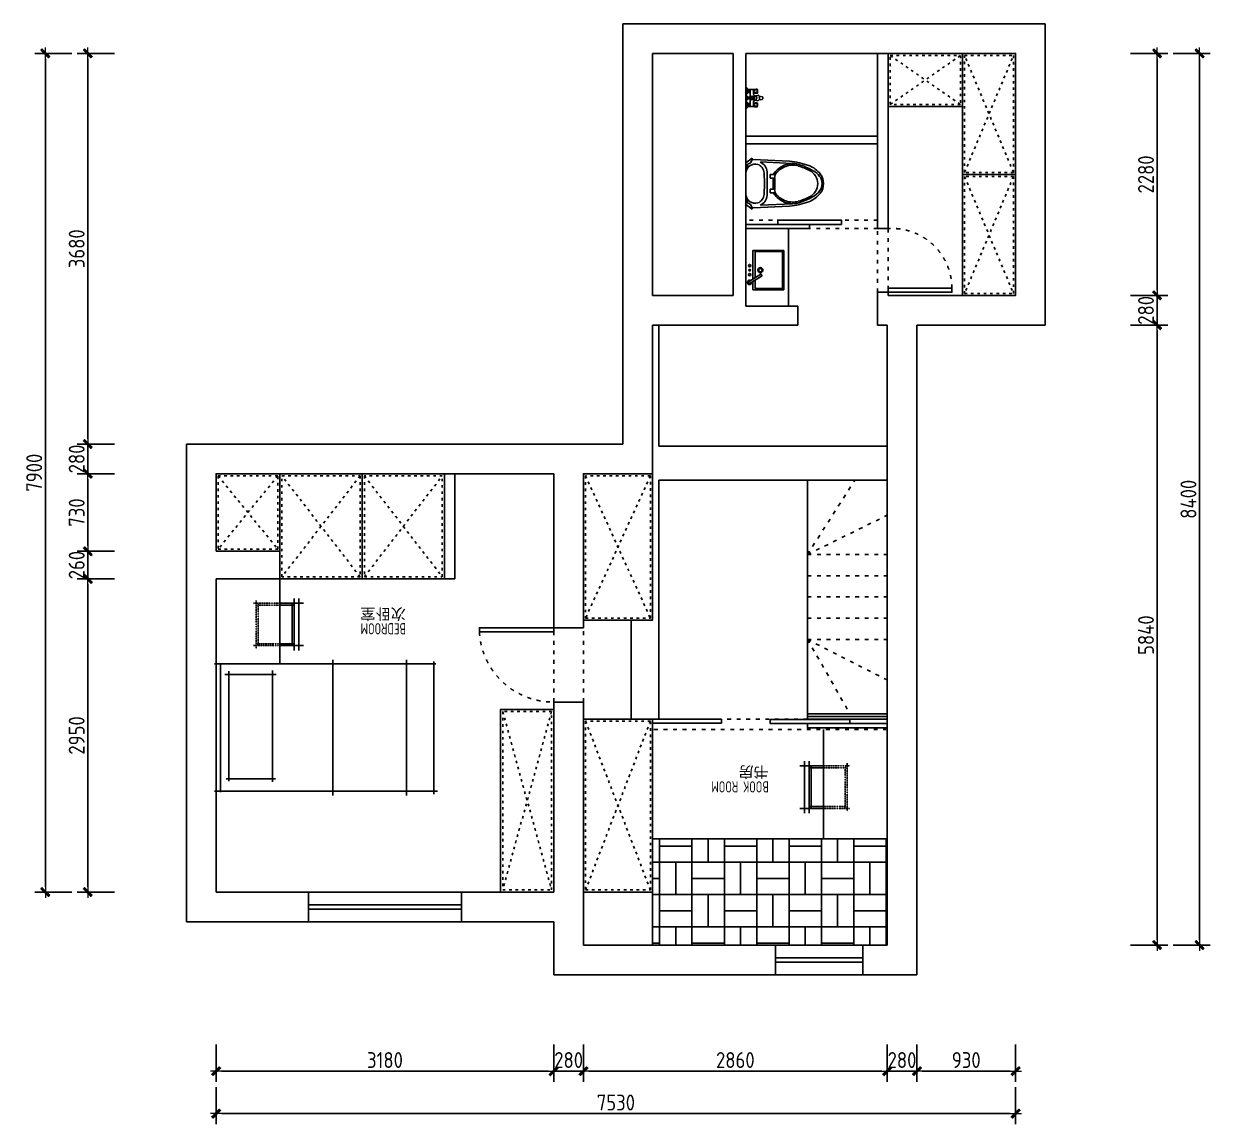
# Model space of a CAD drawing. Header units: millimetres. Extents: x -58733 to 427521, y -235734 to 553534.
# Drawn here: x 119272 to 130448, y 470162 to 480530 of the extents above; entities that cross this region are included whole.
import ezdxf

# ---------------------------------------------------------------- set-up
doc = ezdxf.new("R2010")
doc.units = ezdxf.units.MM
doc.linetypes.add('ACAD_ISO03W100', pattern=[30, 12, -18])
for name, color, linetype in [('00-墙体', 7, 'Continuous'), ('02-洁具及配件（地平图显示）', 1, 'Continuous'), ('02-活动家具', 1, 'Continuous'), ('E-立面活动家具', 1, 'Continuous')]:
    doc.layers.add(name, color=color, linetype=linetype)
doc.layers.add('P★10 文字说明', color=32, linetype='Continuous', lineweight=0)
doc.styles.add('CCD_DIM', font='ARCHS.SHX')
doc.styles.add('编号', font='ARCHSTYL.SHX', dxfattribs={"width": 0.8})
doc.dimstyles.new('海龍1：50', dxfattribs={"dimscale": 50, "dimtxt": 3, "dimasz": 1, "dimexe": 2, "dimexo": 2, "dimgap": 0.6, "dimtad": 1, "dimdec": 0, "dimrnd": 5, "dimdsep": 46, "dimtxsty": 'CCD_DIM', "dimblk": 'WS-cj', "dimcen": 1, "dimclrd": 242, "dimclre": 242, "dimclrt": 2, "dimadec": 0, "dimazin": 2, "dimtfac": 1, "dimtdec": 0, "dimtix": 1, "dimtmove": 2, "dimatfit": 3, "dimldrblk": 'CCD_Leader_Arrow', "dimfxl": 5, "dimfxlon": 1, "dimtolj": 1, "dimarcsym": 0})

# ---------------------------------------------------------------- blocks, each defined once
blk = doc.blocks.new('WS-cj')
blk.add_hatch(color=1).paths.add_polyline_path([(0.59, 0.82), (-0.82, -0.59), (-0.59, -0.82), (0.82, 0.59)])
at = {"color": 1, "linetype": 'ByBlock', "lineweight": 0}
for p, q in [((-1.1, 0), (0, 0)), ((0, 0), (1.1, 0))]:
    blk.add_line(p, q, dxfattribs=at)
at = {"color": 1}
blk.add_lwpolyline([(0.59, 0.82), (-0.82, -0.59), (-0.59, -0.82), (0.82, 0.59)], close=True, dxfattribs=at)
blk = doc.blocks.new('*D662')
at = {"color": 242, "lineweight": -2}
for p, q in [((127685, 470912), (127685, 470562)), ((128615, 470912), (128615, 470562)), ((128565, 470662), (127735, 470662))]:
    blk.add_line(p, q, dxfattribs=at)
at = {"layer": 'Defpoints', "color": 0}
for p in [(127685, 471062), (128615, 471062), (127685, 470662)]:
    blk.add_point(p, dxfattribs=at)
at = {"color": 242, "lineweight": -2, "xscale": 50, "yscale": 50, "zscale": 50, "rotation": 180}
blk.add_blockref('WS-cj', (127685, 470662), dxfattribs=at)
at = {"color": 242, "lineweight": -2, "xscale": 50, "yscale": 50, "zscale": 50}
blk.add_blockref('WS-cj', (128615, 470662), dxfattribs=at)
at = {"color": 2, "insert": (128150, 470767), "char_height": 150, "attachment_point": 5, "style": 'CCD_DIM'}
blk.add_mtext('\\A1;930', dxfattribs=at)
blk = doc.blocks.new('CCD_Leader_Arrow')
at = {"color": 1, "linetype": 'ByBlock'}
blk.add_line((0, 0), (-1, 0), dxfattribs=at)
for points in [[(-0.86, 0.67), (-0.6, 0.85), (-0.24, 0), (0, 0)], [(-0.86, -0.67), (-0.6, -0.85), (-0.24, 0), (0, 0)]]:
    blk.add_solid(points, dxfattribs=at)
blk = doc.blocks.new('*D663')
at = {"color": 242, "lineweight": -2}
for p, q in [((127405, 470912), (127405, 470562)), ((127685, 470912), (127685, 470562)), ((127355, 470662), (127305, 470662)), ((127685, 470662), (127405, 470662)), ((127735, 470662), (127785, 470662))]:
    blk.add_line(p, q, dxfattribs=at)
at = {"layer": 'Defpoints', "color": 0}
for p in [(127405, 471062), (127685, 471062), (127405, 470662)]:
    blk.add_point(p, dxfattribs=at)
at = {"color": 242, "lineweight": -2, "xscale": 50, "yscale": 50, "zscale": 50}
blk.add_blockref('WS-cj', (127405, 470662), dxfattribs=at)
at = {"color": 242, "lineweight": -2, "xscale": 50, "yscale": 50, "zscale": 50, "rotation": 180}
blk.add_blockref('WS-cj', (127685, 470662), dxfattribs=at)
at = {"color": 2, "insert": (127545, 470767), "char_height": 150, "attachment_point": 5, "style": 'CCD_DIM'}
blk.add_mtext('\\A1;280', dxfattribs=at)
blk = doc.blocks.new('*D664')
at = {"color": 242, "lineweight": -2}
for p, q in [((124545, 470912), (124545, 470562)), ((127405, 470912), (127405, 470562)), ((127355, 470662), (124595, 470662))]:
    blk.add_line(p, q, dxfattribs=at)
at = {"layer": 'Defpoints', "color": 0}
for p in [(124545, 471062), (127405, 471062), (124545, 470662)]:
    blk.add_point(p, dxfattribs=at)
at = {"color": 242, "lineweight": -2, "xscale": 50, "yscale": 50, "zscale": 50, "rotation": 180}
blk.add_blockref('WS-cj', (124545, 470662), dxfattribs=at)
at = {"color": 242, "lineweight": -2, "xscale": 50, "yscale": 50, "zscale": 50}
blk.add_blockref('WS-cj', (127405, 470662), dxfattribs=at)
at = {"color": 2, "insert": (125975, 470767), "char_height": 150, "attachment_point": 5, "style": 'CCD_DIM'}
blk.add_mtext('\\A1;2860', dxfattribs=at)
blk = doc.blocks.new('*D665')
at = {"color": 242, "lineweight": -2}
for p, q in [((124265, 470912), (124265, 470562)), ((124545, 470912), (124545, 470562)), ((124215, 470662), (124165, 470662)), ((124545, 470662), (124265, 470662)), ((124595, 470662), (124645, 470662))]:
    blk.add_line(p, q, dxfattribs=at)
at = {"layer": 'Defpoints', "color": 0}
for p in [(124265, 471062), (124545, 471062), (124265, 470662)]:
    blk.add_point(p, dxfattribs=at)
at = {"color": 242, "lineweight": -2, "xscale": 50, "yscale": 50, "zscale": 50}
blk.add_blockref('WS-cj', (124265, 470662), dxfattribs=at)
at = {"color": 242, "lineweight": -2, "xscale": 50, "yscale": 50, "zscale": 50, "rotation": 180}
blk.add_blockref('WS-cj', (124545, 470662), dxfattribs=at)
at = {"color": 2, "insert": (124405, 470767), "char_height": 150, "attachment_point": 5, "style": 'CCD_DIM'}
blk.add_mtext('\\A1;280', dxfattribs=at)
blk = doc.blocks.new('*D666')
at = {"color": 242, "lineweight": -2}
for p, q in [((121085, 470912), (121085, 470562)), ((124265, 470912), (124265, 470562)), ((124215, 470662), (121135, 470662))]:
    blk.add_line(p, q, dxfattribs=at)
at = {"layer": 'Defpoints', "color": 0}
for p in [(121085, 471062), (124265, 471062), (121085, 470662)]:
    blk.add_point(p, dxfattribs=at)
at = {"color": 242, "lineweight": -2, "xscale": 50, "yscale": 50, "zscale": 50, "rotation": 180}
blk.add_blockref('WS-cj', (121085, 470662), dxfattribs=at)
at = {"color": 242, "lineweight": -2, "xscale": 50, "yscale": 50, "zscale": 50}
blk.add_blockref('WS-cj', (124265, 470662), dxfattribs=at)
at = {"color": 2, "insert": (122675, 470767), "char_height": 150, "attachment_point": 5, "style": 'CCD_DIM'}
blk.add_mtext('\\A1;3180', dxfattribs=at)
blk = doc.blocks.new('*D667')
at = {"color": 242, "lineweight": -2}
for p, q in [((121085, 470512), (121085, 470162)), ((128615, 470512), (128615, 470162)), ((128565, 470262), (121135, 470262))]:
    blk.add_line(p, q, dxfattribs=at)
at = {"layer": 'Defpoints', "color": 0}
for p in [(121085, 471062), (128615, 471062), (121085, 470262)]:
    blk.add_point(p, dxfattribs=at)
at = {"color": 242, "lineweight": -2, "xscale": 50, "yscale": 50, "zscale": 50, "rotation": 180}
blk.add_blockref('WS-cj', (121085, 470262), dxfattribs=at)
at = {"color": 242, "lineweight": -2, "xscale": 50, "yscale": 50, "zscale": 50}
blk.add_blockref('WS-cj', (128615, 470262), dxfattribs=at)
at = {"color": 2, "insert": (124850, 470367), "char_height": 150, "attachment_point": 5, "style": 'CCD_DIM'}
blk.add_mtext('\\A1;7530', dxfattribs=at)
blk = doc.blocks.new('*D674')
at = {"color": 242, "lineweight": -2}
for p, q in [((129698, 477690), (130048, 477690)), ((129948, 471900), (129948, 477640)), ((129698, 471850), (130048, 471850))]:
    blk.add_line(p, q, dxfattribs=at)
at = {"layer": 'Defpoints', "color": 0}
for p in [(129548, 477690), (129948, 477690), (129548, 471850)]:
    blk.add_point(p, dxfattribs=at)
at = {"color": 242, "lineweight": -2, "xscale": 50, "yscale": 50, "zscale": 50}
for p, rotation in [((129948, 477690), 90), ((129948, 471850), 270)]:
    blk.add_blockref('WS-cj', p, dxfattribs=dict(at, rotation=rotation))
at = {"color": 2, "insert": (129843, 474770), "char_height": 150, "attachment_point": 5, "rotation": 90, "style": 'CCD_DIM'}
blk.add_mtext('\\A1;5840', dxfattribs=at)
blk = doc.blocks.new('*D675')
at = {"color": 242, "lineweight": -2}
for p, q in [((129948, 478020), (129948, 478070)), ((129698, 477970), (130048, 477970)), ((129948, 477690), (129948, 477970)), ((129698, 477690), (130048, 477690)), ((129948, 477640), (129948, 477590))]:
    blk.add_line(p, q, dxfattribs=at)
at = {"layer": 'Defpoints', "color": 0}
for p in [(129548, 477970), (129948, 477970), (129548, 477690)]:
    blk.add_point(p, dxfattribs=at)
at = {"color": 242, "lineweight": -2, "xscale": 50, "yscale": 50, "zscale": 50}
for p, rotation in [((129948, 477970), 270), ((129948, 477690), 90)]:
    blk.add_blockref('WS-cj', p, dxfattribs=dict(at, rotation=rotation))
at = {"color": 2, "insert": (129843, 477830), "char_height": 150, "attachment_point": 5, "rotation": 90, "style": 'CCD_DIM'}
blk.add_mtext('\\A1;280', dxfattribs=at)
blk = doc.blocks.new('*D676')
at = {"color": 242, "lineweight": -2}
for p, q in [((129698, 480250), (130048, 480250)), ((129948, 478020), (129948, 480200)), ((129698, 477970), (130048, 477970))]:
    blk.add_line(p, q, dxfattribs=at)
at = {"layer": 'Defpoints', "color": 0}
for p in [(129548, 480250), (129948, 480250), (129548, 477970)]:
    blk.add_point(p, dxfattribs=at)
at = {"color": 242, "lineweight": -2, "xscale": 50, "yscale": 50, "zscale": 50}
for p, rotation in [((129948, 480250), 90), ((129948, 477970), 270)]:
    blk.add_blockref('WS-cj', p, dxfattribs=dict(at, rotation=rotation))
at = {"color": 2, "insert": (129843, 479110), "char_height": 150, "attachment_point": 5, "rotation": 90, "style": 'CCD_DIM'}
blk.add_mtext('\\A1;2280', dxfattribs=at)
blk = doc.blocks.new('*D677')
at = {"color": 242, "lineweight": -2}
for p, q in [((130098, 480250), (130448, 480250)), ((130348, 471900), (130348, 480200)), ((130098, 471850), (130448, 471850))]:
    blk.add_line(p, q, dxfattribs=at)
at = {"layer": 'Defpoints', "color": 0}
for p in [(129548, 480250), (130348, 480250), (129548, 471850)]:
    blk.add_point(p, dxfattribs=at)
at = {"color": 242, "lineweight": -2, "xscale": 50, "yscale": 50, "zscale": 50}
for p, rotation in [((130348, 480250), 90), ((130348, 471850), 270)]:
    blk.add_blockref('WS-cj', p, dxfattribs=dict(at, rotation=rotation))
at = {"color": 2, "insert": (130243, 476050), "char_height": 150, "attachment_point": 5, "rotation": 90, "style": 'CCD_DIM'}
blk.add_mtext('\\A1;8400', dxfattribs=at)
blk = doc.blocks.new('*D678')
at = {"color": 242, "lineweight": -2}
for p, q in [((120126, 475300), (119776, 475300)), ((119876, 472400), (119876, 475250)), ((120126, 472350), (119776, 472350))]:
    blk.add_line(p, q, dxfattribs=at)
at = {"layer": 'Defpoints', "color": 0}
for p in [(119876, 475300), (120276, 475300), (120276, 472350)]:
    blk.add_point(p, dxfattribs=at)
at = {"color": 242, "lineweight": -2, "xscale": 50, "yscale": 50, "zscale": 50}
for p, rotation in [((119876, 475300), 90), ((119876, 472350), 270)]:
    blk.add_blockref('WS-cj', p, dxfattribs=dict(at, rotation=rotation))
at = {"color": 2, "insert": (119771, 473825), "char_height": 150, "attachment_point": 5, "rotation": 90, "style": 'CCD_DIM'}
blk.add_mtext('\\A1;2950', dxfattribs=at)
blk = doc.blocks.new('*D679')
at = {"color": 242, "lineweight": -2}
for p, q in [((119876, 475610), (119876, 475660)), ((120126, 475560), (119776, 475560)), ((119876, 475300), (119876, 475560)), ((120126, 475300), (119776, 475300)), ((119876, 475250), (119876, 475200))]:
    blk.add_line(p, q, dxfattribs=at)
at = {"layer": 'Defpoints', "color": 0}
for p in [(119876, 475560), (120276, 475560), (120276, 475300)]:
    blk.add_point(p, dxfattribs=at)
at = {"color": 242, "lineweight": -2, "xscale": 50, "yscale": 50, "zscale": 50}
for p, rotation in [((119876, 475560), 270), ((119876, 475300), 90)]:
    blk.add_blockref('WS-cj', p, dxfattribs=dict(at, rotation=rotation))
at = {"color": 2, "insert": (119771, 475430), "char_height": 150, "attachment_point": 5, "rotation": 90, "style": 'CCD_DIM'}
blk.add_mtext('\\A1;260', dxfattribs=at)
blk = doc.blocks.new('*D680')
at = {"color": 242, "lineweight": -2}
for p, q in [((120126, 476290), (119776, 476290)), ((119876, 475610), (119876, 476240)), ((120126, 475560), (119776, 475560))]:
    blk.add_line(p, q, dxfattribs=at)
at = {"layer": 'Defpoints', "color": 0}
for p in [(119876, 476290), (120276, 476290), (120276, 475560)]:
    blk.add_point(p, dxfattribs=at)
at = {"color": 242, "lineweight": -2, "xscale": 50, "yscale": 50, "zscale": 50}
for p, rotation in [((119876, 476290), 90), ((119876, 475560), 270)]:
    blk.add_blockref('WS-cj', p, dxfattribs=dict(at, rotation=rotation))
at = {"color": 2, "insert": (119771, 475925), "char_height": 150, "attachment_point": 5, "rotation": 90, "style": 'CCD_DIM'}
blk.add_mtext('\\A1;730', dxfattribs=at)
blk = doc.blocks.new('*D681')
at = {"color": 242, "lineweight": -2}
for p, q in [((119876, 476620), (119876, 476670)), ((120126, 476570), (119776, 476570)), ((119876, 476290), (119876, 476570)), ((120126, 476290), (119776, 476290)), ((119876, 476240), (119876, 476190))]:
    blk.add_line(p, q, dxfattribs=at)
at = {"layer": 'Defpoints', "color": 0}
for p in [(119876, 476570), (120276, 476570), (120276, 476290)]:
    blk.add_point(p, dxfattribs=at)
at = {"color": 242, "lineweight": -2, "xscale": 50, "yscale": 50, "zscale": 50}
for p, rotation in [((119876, 476570), 270), ((119876, 476290), 90)]:
    blk.add_blockref('WS-cj', p, dxfattribs=dict(at, rotation=rotation))
at = {"color": 2, "insert": (119771, 476430), "char_height": 150, "attachment_point": 5, "rotation": 90, "style": 'CCD_DIM'}
blk.add_mtext('\\A1;280', dxfattribs=at)
blk = doc.blocks.new('*D682')
at = {"color": 242, "lineweight": -2}
for p, q in [((120126, 480250), (119776, 480250)), ((119876, 476620), (119876, 480200)), ((120126, 476570), (119776, 476570))]:
    blk.add_line(p, q, dxfattribs=at)
at = {"layer": 'Defpoints', "color": 0}
for p in [(119876, 480250), (120276, 480250), (120276, 476570)]:
    blk.add_point(p, dxfattribs=at)
at = {"color": 242, "lineweight": -2, "xscale": 50, "yscale": 50, "zscale": 50}
for p, rotation in [((119876, 480250), 90), ((119876, 476570), 270)]:
    blk.add_blockref('WS-cj', p, dxfattribs=dict(at, rotation=rotation))
at = {"color": 2, "insert": (119771, 478410), "char_height": 150, "attachment_point": 5, "rotation": 90, "style": 'CCD_DIM'}
blk.add_mtext('\\A1;3680', dxfattribs=at)
blk = doc.blocks.new('*D683')
at = {"color": 242, "lineweight": -2}
for p, q in [((119726, 480250), (119376, 480250)), ((119476, 480200), (119476, 472400)), ((119726, 472350), (119376, 472350))]:
    blk.add_line(p, q, dxfattribs=at)
at = {"layer": 'Defpoints', "color": 0}
for p in [(120276, 480250), (119476, 472350), (120276, 472350)]:
    blk.add_point(p, dxfattribs=at)
at = {"color": 242, "lineweight": -2, "xscale": 50, "yscale": 50, "zscale": 50}
for p, rotation in [((119476, 480250), 90), ((119476, 472350), 270)]:
    blk.add_blockref('WS-cj', p, dxfattribs=dict(at, rotation=rotation))
at = {"color": 2, "insert": (119371, 476300), "char_height": 150, "attachment_point": 5, "rotation": 90, "style": 'CCD_DIM'}
blk.add_mtext('\\A1;7900', dxfattribs=at)
blk = doc.blocks.new('zw$DBEA')
for p, q in [((2102, 1237), (0, 1237)), ((36, 1266), (36, 20)), ((36, 1253), (36, 16)), ((2045, 30), (2045, 1248)), ((2086, 1253), (2086, 16)), ((16, 37), (2102, 37))]:
    blk.add_line(p, q)
at = {"color": 251}
for p, q in [((292, 1277), (292, 0)), ((987, 1277), (987, 0)), ((1526, 1121), (1990, 1121)), ((1556, 100), (1556, 1149)), ((1966, 1144), (1966, 106)), ((2003, 139), (1520, 139))]:
    blk.add_line(p, q, dxfattribs=at)
blk = doc.blocks.new('A$C47FE7B04')
for p, q in [((12, 67), (28, 412)), ((466, 67), (450, 412)), ((42, 0), (0, 60)), ((436, 0), (478, 60)), ((436, 0), (42, 0))]:
    blk.add_line(p, q)
at = {"color": 251}
for p, q in [((35, 136), (50, 437)), ((443, 136), (428, 437)), ((153, 278), (153, 229)), ((153, 229), (186, 229)), ((185, 271), (293, 271)), ((186, 229), (186, 271)), ((292, 256), (186, 256)), ((292, 271), (292, 229)), ((292, 229), (325, 229)), ((325, 229), (325, 278)), ((350, 200), (128, 200)), ((138, 171), (239, 175)), ((340, 171), (239, 175)), ((94, 14), (55, 14)), ((424, 14), (384, 14)), ((76, 0), (403, 0)), ((436, 0), (436, 0))]:
    blk.add_line(p, q, dxfattribs=at)
for centre, radius, start, end in [((305, 501), 254, 128, 158.7), ((239, 580), 151, 53.3224, 126.6999), ((173, 501), 254, 21.3, 52), ((704, 355), 678, 159.5, 175.2), ((-226, 355), 678, 4.8, 20.5), ((76, 64), 63.8, 177, 184.041), ((402, 64), 63.8, 355.9513, 3)]:
    blk.add_arc(centre, radius, start, end)
for centre, radius, start, end in [((302, 523), 216, 127.6232, 150.6955), ((239, 536), 140, 27.1313, 152.8687), ((239, 607), 111, 90, 128.3644), ((239, 607), 111, 51.6356, 90), ((176, 523), 216, 29.3045, 52.3768), ((667, 317), 635, 150.6001, 163.4407), ((667, 317), 620, 152.8687, 163.4334), ((-189, 317), 620, 16.5666, 27.1313), ((-189, 317), 635, 16.5593, 29.3999), ((256, 441), 206, 164.0575, 208.1206), ((256, 441), 191, 164.0809, 199.8651), ((222, 441), 191, 340.1349, 15.9191), ((222, 441), 206, 331.8794, 15.9425), ((291, 457), 244, 207.4735, 235.4741), ((291, 457), 229, 200.5577, 226.0032), ((187, 457), 244, 304.5259, 332.5265), ((187, 457), 229, 313.9968, 339.4423), ((185, 347), 76.2, 226.0032, 270), ((293, 347), 76.2, 270, 313.9968), ((137, 88), 112, 94.5, 155.1), ((144, 89), 89.8, 164.9956, 261.9532), ((141, 82), 89.1, 92.2, 160.4), ((337, 82), 89.1, 19.6, 87.8), ((334, 89), 89.8, 278.0468, 15.0044), ((341, 88), 112, 24.9, 85.5), ((5, 10), 49.9, 81.6639, 95.7795), ((5, 10), 49.9, 4.936, 81.6639), ((473, 10), 49.9, 98.403, 175.064), ((473, 10), 49.9, 84.2205, 98.403)]:
    blk.add_arc(centre, radius, start, end, dxfattribs=at)
blk = doc.blocks.new('A$C148A1841')
at = {"extrusion": (0, 1, 0)}
for p, q in [((0, 360), (0, 0)), ((95, 360), (0, 360)), ((460, 360), (125, 360)), ((460, 0), (460, 360)), ((0, 0), (460, 0))]:
    blk.add_line(p, q, dxfattribs=at)
at = {"color": 251, "ltscale": 10, "extrusion": (0, 1, 0)}
for p, q in [((15, 330), (15, 15)), ((114, 330), (15, 330)), ((445, 330), (143, 330)), ((445, 15), (445, 330)), ((15, 15), (445, 15))]:
    blk.add_line(p, q, dxfattribs=at)
at = {"color": 251}
for p, q in [((230, 288), (230, 304)), ((198, 271), (216, 271)), ((230, 254), (230, 238)), ((246, 271), (263, 271))]:
    blk.add_line(p, q, dxfattribs=at)
at = {"color": 251, "ltscale": 10}
blk.add_lwpolyline([(162, 252), (183, 266), (98, 402, 1), (77, 389)], format="xyb", close=True, dxfattribs=at)
at = {"color": 251}
for radius in [29.4, 19.8]:
    blk.add_circle((230, 271), radius, dxfattribs=at)
at = {"color": 251, "ltscale": 10}
blk.add_arc((88, 396), 25, 331.6515, 271.6515, dxfattribs=at)
at = {"color": 251}
for centre, major_axis, start_param, end_param in [((177, 396), (-9.43, 9.43), 0.785398, 7.068583), ((230, 396), (-6.29, 6.29), 0.785398, 7.068583), ((283, 396), (9.43, 9.43), 2.356194490192192, 8.639379797371777)]:
    blk.add_ellipse(centre, major_axis=major_axis, ratio=1, start_param=start_param, end_param=end_param, dxfattribs=at)
blk = doc.blocks.new('A$C2EBB641D')
for p, q in [((267, 733), (267, 0)), ((333, 733), (333, 0)), ((533, 667), (200, 667)), ((200, 67), (533, 67))]:
    blk.add_line(p, q)
at = {"color": 250, "linetype": 'ACAD_ISO03W100', "ltscale": 0.1}
for p, q in [((867, 27), (867, 707)), ((907, 667), (533, 667)), ((853, 640), (533, 640)), ((840, 80), (840, 653)), ((533, 93), (853, 93)), ((533, 67), (907, 67))]:
    blk.add_line(p, q, dxfattribs=at)
at = {"color": 251}
for p, q in [((533, 640), (347, 640)), ((360, 653), (360, 80)), ((347, 93), (533, 93))]:
    blk.add_line(p, q, dxfattribs=at)
blk = doc.blocks.new('A$C161B1048')
for p, q in [((0, 159), (58, 159)), ((0, 151), (0, 159)), ((0, 151), (16, 135)), ((16, 135), (19, 135)), ((19, 130), (16, 128)), ((16, 128), (16, 122)), ((16, 122), (19, 120)), ((19, 120), (16, 118)), ((16, 118), (16, 89)), ((19, 135), (19, 130)), ((39, 120), (86, 120)), ((40, 135), (40, 130)), ((43, 135), (40, 135)), ((40, 130), (42, 128)), ((42, 122), (40, 120)), ((42, 128), (42, 122)), ((58, 151), (43, 135)), ((58, 159), (58, 151)), ((119, 159), (71, 159)), ((86, 147), (85, 147)), ((86, 147), (86, 100)), ((95, 147), (86, 147)), ((95, 147), (104, 147)), ((104, 147), (104, 100)), ((104, 147), (106, 147)), ((104, 120), (171, 120)), ((190, 159), (132, 159)), ((132, 159), (132, 151)), ((132, 151), (147, 135)), ((147, 135), (150, 135)), ((150, 130), (148, 128)), ((148, 128), (148, 122)), ((148, 122), (150, 120)), ((150, 135), (150, 130)), ((172, 120), (171, 120)), ((172, 135), (172, 130)), ((175, 135), (172, 135)), ((172, 130), (174, 128)), ((174, 122), (172, 120)), ((174, 128), (174, 122)), ((174, 89), (174, 118)), ((190, 151), (175, 135)), ((190, 151), (190, 159)), ((18, 87), (18, 86)), ((43, 87), (55, 87)), ((43, 86), (43, 87)), ((70, 46), (79, 84)), ((70, 44), (70, 44)), ((75, 74), (75, 67)), ((79, 34), (82, 5)), ((86, 100), (104, 100)), ((86, 89), (86, 85)), ((86, 89), (104, 89)), ((88, 0), (95, 0)), ((102, 0), (95, 0)), ((104, 89), (104, 85)), ((111, 34), (107, 5)), ((111, 84), (120, 46)), ((147, 87), (134, 87)), ((147, 86), (147, 87)), ((171, 87), (171, 87)), ((171, 87), (171, 86))]:
    blk.add_line(p, q)
at = {"color": 251}
for p, q in [((58, 151), (0, 151)), ((19, 135), (29, 135)), ((19, 130), (29, 130)), ((19, 120), (29, 120)), ((23, 128), (21, 130)), ((21, 120), (23, 122)), ((23, 128), (26, 130)), ((23, 122), (23, 128)), ((23, 122), (26, 120)), ((40, 135), (29, 135)), ((40, 130), (29, 130)), ((40, 120), (29, 120)), ((35, 128), (32, 130)), ((35, 122), (32, 120)), ((35, 128), (37, 130)), ((35, 122), (35, 128)), ((37, 120), (35, 122)), ((132, 151), (190, 151)), ((150, 135), (161, 135)), ((150, 130), (161, 130)), ((150, 120), (161, 120)), ((155, 128), (153, 130)), ((153, 120), (155, 122)), ((155, 128), (158, 130)), ((155, 122), (155, 128)), ((155, 122), (158, 120)), ((172, 135), (161, 135)), ((172, 130), (161, 130)), ((172, 120), (161, 120)), ((167, 128), (164, 130)), ((167, 122), (164, 120)), ((167, 128), (169, 130)), ((167, 122), (167, 128)), ((169, 120), (167, 122)), ((15, 54), (20, 78)), ((18, 87), (43, 87)), ((18, 86), (43, 86)), ((31, 52), (19, 52)), ((31, 52), (42, 52)), ((46, 54), (41, 78)), ((76, 58), (74, 63)), ((79, 57), (76, 58)), ((80, 67), (79, 57)), ((89, 65), (93, 53)), ((93, 53), (98, 53)), ((98, 53), (101, 65)), ((110, 68), (110, 57)), ((110, 57), (114, 58)), ((115, 74), (114, 69)), ((114, 58), (116, 65)), ((121, 44), (121, 44)), ((143, 54), (149, 78)), ((171, 87), (147, 87)), ((171, 86), (147, 86)), ((159, 52), (147, 52)), ((159, 52), (171, 52)), ((175, 54), (169, 78))]:
    blk.add_line(p, q, dxfattribs=at)
for centre, radius, start, end in [((86, 163), 16.1, 196.4663, 264.7097), ((104, 163), 16.1, 275.2903, 343.5337), ((172, 118), 2, 0, 90), ((216, 37), 206, 167.1247, 175.6663), ((32, 106), 57, 247.8225, 268.6863), ((19, 81), 4.17, 95.2861, 155.1491), ((18, 89), 2.26, 180, 283.6855), ((29, 106), 57, 271.3137, 292.1775), ((42, 81), 4.17, 24.8509, 84.7139), ((-155, 37), 206, 4.3337, 12.8753), ((55, 66), 20.9, 23.4502, 90), ((76, 43), 6.14, 155.6461, 180), ((76, 43), 6.14, 180, 221.2126), ((85, 51), 18.4, 221.2126, 244.6886), ((91, 64), 32.8, 244.6886, 258.9162), ((80, 84), 0.732, 111.5874, 180), ((80, 84), 0.732, 180, 248.4126), ((87, 66), 20.2, 99.3077, 111.5874), ((87, 102), 20.2, 248.4126, 260.6923), ((88, 6), 5.6, 186.0979, 272.3749), ((93, 94), 9.16, 140.1022, 219.8978), ((92, 37), 49.5, 96.7319, 99.3077), ((92, 131), 49.5, 260.6923, 266.1163), ((95, 85), 53.9, 258.9162, 270), ((87, 85), 0.443, 180, 247.4671), ((91, 95), 11, 247.4671, 260.2489), ((93, 111), 26.9, 260.2489, 265.9284), ((95, 178), 96.5, 266.1163, 270), ((95, 136), 52.2, 265.9284, 270), ((95, 136), 52.2, 270, 274.0716), ((95, 178), 96.5, 270, 273.8837), ((95, 85), 53.9, 270, 281.0838), ((97, 111), 26.9, 274.0716, 279.7511), ((100, 95), 11, 279.7511, 292.5329), ((98, 131), 49.5, 273.8837, 279.3077), ((102, 6), 5.6, 267.6251, 353.9021), ((97, 94), 9.16, 320.1022, 39.8978), ((98, 37), 49.5, 80.6923, 83.2681), ((104, 85), 0.443, 292.5329, 0), ((99, 64), 32.8, 281.0838, 295.3114), ((103, 66), 20.2, 68.4126, 80.6923), ((103, 102), 20.2, 279.3077, 291.5874), ((110, 84), 0.732, 291.5874, 0), ((110, 84), 0.732, 360, 68.4126), ((105, 51), 18.4, 295.3114, 318.7874), ((134, 66), 20.9, 90, 156.5498), ((115, 43), 6.14, 318.7874, 0), ((115, 43), 6.14, 0, 24.3539), ((345, 37), 206, 167.1247, 175.6663), ((160, 106), 57, 247.8225, 268.6863), ((147, 81), 4.17, 95.2861, 155.1491), ((158, 106), 57, 271.3137, 292.1775), ((172, 89), 2.26, 256.3145, 0), ((171, 81), 4.17, 24.8509, 84.7139), ((-27, 37), 206, 4.3337, 12.8753)]:
    blk.add_arc(centre, radius, start, end)
for centre, radius, start, end in [((95, 100), 17, 122.2278, 235.4154), ((95, 100), 17, 304.4767, 58.4244), ((11, 60), 7.1, 268.6863, 306.614), ((-79, 60), 94, 356.2802, 9.9331), ((19, 57), 4.74, 212.3784, 270), ((30, 73), 10.8, 86.7185, 152.529), ((31, 73), 10.8, 27.471, 93.2815), ((42, 57), 4.74, 270, 327.6216), ((140, 60), 94, 170.0669, 183.7198), ((51, 60), 7.1, 233.386, 271.3137), ((84, 94), 5.2, 68.9619, 78.2634), ((84, 95), 5.2, 281.7366, 291.0381), ((84, 94), 4.83, 47.1211, 68.9619), ((84, 95), 4.83, 291.0381, 312.8789), ((84, 94), 4.53, 24.0405, 47.1211), ((84, 95), 4.53, 312.8789, 335.9595), ((85, 94), 4.18, 0, 24.0405), ((85, 94), 4.18, 335.9595, 0), ((94, 94), 4.18, 155.9595, 180), ((94, 94), 4.18, 180, 204.0405), ((95, 94), 4.53, 132.8789, 155.9595), ((95, 95), 4.53, 204.0405, 227.1211), ((95, 94), 4.83, 111.0381, 132.8789), ((95, 95), 4.83, 227.1211, 248.9619), ((95, 94), 5.2, 90, 111.0381), ((95, 95), 5.2, 248.9619, 270), ((95, 94), 5.2, 68.9619, 90), ((95, 95), 5.2, 270, 291.0381), ((95, 94), 4.83, 47.1211, 68.9619), ((95, 95), 4.83, 291.0381, 312.8789), ((95, 94), 4.53, 24.0405, 47.1211), ((95, 95), 4.53, 312.8789, 335.9595), ((96, 94), 4.18, 0, 24.0405), ((96, 94), 4.18, 335.9595, 0), ((106, 94), 4.18, 155.9595, 180), ((106, 94), 4.18, 180, 204.0405), ((106, 94), 4.53, 132.8789, 155.9595), ((106, 95), 4.53, 204.0405, 227.1211), ((106, 94), 4.83, 111.0381, 132.8789), ((106, 95), 4.83, 227.1211, 248.9619), ((106, 94), 5.2, 101.7366, 111.0381), ((106, 95), 5.2, 248.9619, 258.2634), ((139, 60), 7.1, 268.6863, 306.614), ((49, 60), 94, 356.2802, 9.9331), ((147, 57), 4.74, 212.3784, 270), ((158, 73), 10.8, 86.7185, 152.529), ((160, 73), 10.8, 27.471, 93.2815), ((171, 57), 4.74, 270, 327.6216), ((269, 60), 94, 170.0669, 183.7198), ((179, 60), 7.1, 233.386, 271.3137)]:
    blk.add_arc(centre, radius, start, end, dxfattribs=at)

msp = doc.modelspace()

# ---------------------------------------------------------------- hatches: boundary and pattern name
h = msp.add_hatch()
h.set_pattern_fill('2X2BRIKS', color=251, scale=1.5, angle=180)
h.set_pattern_definition([(180, (128614.5, 480249.87), (-4e-14, -304.8), [38.1, 0]), (180, (128614.5, 480097.47), (-304.8, -304.8), [304.8, -304.8]), (270, (128614.5, 480249.87), (304.8, -6e-14), [38.1, 0]), (270, (128157.3, 480249.87), (304.8, -304.8), [304.8, -304.8])])
h.paths.add_polyline_path([(125194.5, 471849.9), (125194.5, 472349.9), (125194.5, 472849.9), (127404.5, 472849.9), (127404.5, 471849.9), (127174.5, 471849.9), (126354.5, 471849.9)])

# ---------------------------------------------------------------- linework, layer by layer
for p, q in [((124914.5, 476569.9), (124914.5, 480529.9)), ((128894.5, 480529.9), (124914.5, 480529.9)), ((128894.5, 480529.9), (128894.5, 477689.9)), ((125194.5, 477969.9), (125194.5, 480249.9)), ((125954.5, 480249.9), (125194.5, 480249.9)), ((125954.5, 477969.9), (125954.5, 480249.9)), ((128614.5, 480249.9), (126074.5, 480249.9)), ((126074.5, 477869.9), (126074.5, 480249.9)), ((127314.5, 478599.9), (127314.5, 480249.9)), ((127414.5, 478599.9), (127414.5, 480249.9)), ((128614.5, 480249.9), (128614.5, 477969.9)), ((127414.5, 478599.9), (127314.5, 478599.9)), ((125954.5, 477969.9), (125194.5, 477969.9)), ((127314.5, 477689.9), (127314.5, 477999.9)), ((127414.5, 477999.9), (127314.5, 477999.9)), ((127414.5, 477969.9), (127414.5, 477999.9)), ((128614.5, 477969.9), (127414.5, 477969.9)), ((126564.5, 477869.9), (126074.5, 477869.9)), ((126564.5, 477689.9), (126564.5, 477869.9)), ((125194.5, 476289.9), (125194.5, 477689.9)), ((125194.5, 477689.9), (126564.5, 477689.9)), ((127314.5, 477689.9), (127404.5, 477689.9)), ((127404.5, 477689.9), (127404.5, 471849.9)), ((127684.5, 477689.9), (127684.5, 471569.9)), ((127684.5, 477689.9), (128894.5, 477689.9)), ((120804.5, 476569.9), (120804.5, 472069.9)), ((124914.5, 476569.9), (120804.5, 476569.9)), ((121084.5, 475559.9), (121084.5, 476289.9)), ((124264.5, 476289.9), (121084.5, 476289.9)), ((123234.5, 475299.9), (123234.5, 476289.9)), ((123334.5, 475299.9), (123334.5, 476289.9)), ((124264.5, 474839.9), (124264.5, 476289.9)), ((124544.5, 474839.9), (124544.5, 476289.9)), ((124544.5, 476289.9), (125194.5, 476289.9)), ((121684.5, 475559.9), (121084.5, 475559.9)), ((121684.5, 475559.9), (121684.5, 475299.9)), ((121084.5, 475299.9), (121084.5, 472349.9)), ((121684.5, 475299.9), (121084.5, 475299.9)), ((123234.5, 475299.9), (123334.5, 475299.9)), ((124544.5, 474839.9), (124264.5, 474839.9)), ((124544.5, 474139.9), (124264.5, 474139.9)), ((124264.5, 474139.9), (124264.5, 472349.9)), ((124544.5, 471849.9), (124544.5, 474139.9)), ((121954.5, 472349.9), (121084.5, 472349.9)), ((121954.5, 472349.9), (121954.5, 472069.9)), ((123394.5, 472349.9), (123394.5, 472069.9)), ((124264.5, 472349.9), (123394.5, 472349.9)), ((125194.5, 472349.9), (124544.5, 472349.9)), ((125194.5, 471849.9), (125194.5, 472349.9)), ((121954.5, 472069.9), (120804.5, 472069.9)), ((124264.5, 472069.9), (123394.5, 472069.9)), ((124264.5, 472069.9), (124264.5, 471569.9)), ((126354.5, 471849.9), (124544.5, 471849.9)), ((126354.5, 471849.9), (126354.5, 471569.9)), ((127404.5, 471849.9), (127174.5, 471849.9)), ((127174.5, 471849.9), (127174.5, 471569.9)), ((126354.5, 471569.9), (124264.5, 471569.9)), ((127174.5, 471569.9), (127684.5, 471569.9))]:
    msp.add_line(p, q)
at = {"color": 250}
for p, q in [((125254.5, 476549.9), (125254.5, 477689.9)), ((125254.5, 476549.9), (127404.5, 476549.9)), ((125254.5, 476229.9), (127404.5, 476229.9)), ((125254.5, 473979.9), (125254.5, 476229.9)), ((124994.5, 473979.9), (124994.5, 474909.9))]:
    msp.add_line(p, q, dxfattribs=at)
at = {"color": 12}
for p, q in [((126804.5, 473879.9), (126804.5, 472849.9)), ((127404.5, 472849.9), (125194.5, 472849.9)), ((123394.5, 472349.9), (121954.5, 472349.9)), ((123394.5, 472069.9), (121954.5, 472069.9)), ((127174.5, 471849.9), (126354.5, 471849.9)), ((127174.5, 471569.9), (126354.5, 471569.9))]:
    msp.add_line(p, q, dxfattribs=at)
at = {"layer": '00-墙体', "color": 42}
for p, q in [((123394.5, 472229.9), (121954.5, 472229.9)), ((123394.5, 472189.9), (121954.5, 472189.9)), ((127174.5, 471729.9), (126354.5, 471729.9)), ((127174.5, 471689.9), (126354.5, 471689.9))]:
    msp.add_line(p, q, dxfattribs=at)
at = {"layer": '02-洁具及配件（地平图显示）', "ltscale": 0.8}
for p, q in [((127314.5, 479469.9), (126074.5, 479469.9)), ((127314.5, 479399.9), (126074.5, 479399.9)), ((126474.5, 477869.9), (126474.5, 478599.9))]:
    msp.add_line(p, q, dxfattribs=at)
at = {"layer": '02-活动家具', "color": 251, "linetype": 'ACAD_ISO03W100', "ltscale": 2}
for p, q in [((127434.5, 479769.9), (128094.5, 480229.9)), ((127434.5, 480229.9), (128094.5, 479769.9)), ((128594.5, 479129.9), (128134.5, 480229.9)), ((128134.5, 479129.9), (128594.5, 480229.9)), ((128594.5, 479089.9), (128134.5, 477989.9)), ((128134.5, 479089.9), (128594.5, 477989.9)), ((121664.5, 476269.9), (121104.5, 475579.9)), ((121104.5, 476269.9), (121664.5, 475579.9)), ((122440.9, 476269.9), (121704.5, 475319.9)), ((122440.9, 475319.9), (121704.5, 476269.9)), ((122480.9, 476269.9), (123214.5, 475319.9)), ((122480.9, 475319.9), (123214.5, 476269.9)), ((125174.5, 476269.9), (124564.5, 474929.9)), ((124564.5, 476269.9), (125174.5, 474929.9)), ((124244.5, 474049.9), (123784.5, 472369.9)), ((123784.5, 474049.9), (124244.5, 472369.9)), ((125174.5, 473959.9), (124564.5, 472369.9)), ((124564.5, 473959.9), (125174.5, 472369.9))]:
    msp.add_line(p, q, dxfattribs=at)
at = {"layer": '02-活动家具', "color": 8, "linetype": 'ACAD_ISO03W100', "ltscale": 3}
for p, q in [((127314.5, 478679.9), (126074.5, 478679.9)), ((127314.5, 478599.9), (126074.5, 478599.9)), ((127314.5, 477999.9), (127314.5, 478599.9)), ((127414.5, 478599.9), (127414.5, 477999.9)), ((126654.5, 475529.9), (127100.6, 476229.9)), ((126654.5, 475529.9), (127404.5, 475898.8)), ((126654.5, 475529.9), (127404.5, 475529.9)), ((126654.5, 475329.9), (127404.5, 475329.9)), ((126654.5, 475129.9), (127404.5, 475129.9)), ((126654.5, 474929.9), (127404.5, 474929.9)), ((124264.5, 474139.9), (124264.5, 474839.9)), ((124544.5, 474139.9), (124544.5, 474839.9)), ((126654.5, 474729.9), (127404.5, 474729.9)), ((126654.5, 474729.9), (127404.5, 474348.6)), ((126654.5, 474729.9), (127054.5, 474029.9)), ((126654.5, 473979.9), (125194.5, 473979.9)), ((127404.5, 473879.9), (125194.5, 473879.9))]:
    msp.add_line(p, q, dxfattribs=at)
at = {"layer": '02-活动家具'}
for p, q in [((127404.5, 476229.9), (126654.5, 476229.9)), ((126654.5, 476229.9), (126654.5, 474029.9)), ((121684.5, 475299.9), (121684.5, 474499.9)), ((126654.5, 474029.9), (127404.5, 474029.9)), ((126654.5, 474029.9), (126654.5, 473979.9)), ((126654.5, 473979.9), (127404.5, 473979.9))]:
    msp.add_line(p, q, dxfattribs=at)
at = {"layer": '02-活动家具', "color": 8}
msp.add_line((126654.5, 474004.9), (127404.5, 474004.9), dxfattribs=at)
at = {"layer": '02-活动家具'}
for points in [[(128114.5, 480249.9), (128114.5, 479749.9), (127414.5, 479749.9), (127414.5, 480249.9)], [(128114.5, 480249.9), (128614.5, 480249.9), (128614.5, 479109.9), (128114.5, 479109.9)], [(128114.5, 477969.9), (128614.5, 477969.9), (128614.5, 479109.9), (128114.5, 479109.9)], [(126374.5, 478639.9), (126974.5, 478639.9), (126974.5, 478679.9), (126374.5, 478679.9)], [(126074.5, 478599.9), (126674.5, 478599.9), (126674.5, 478639.9), (126074.5, 478639.9)], [(127414.5, 477999.9), (128014.5, 477999.9), (128014.5, 478039.9), (127414.5, 478039.9)], [(121084.5, 475559.9), (121684.5, 475559.9), (121684.5, 476289.9), (121084.5, 476289.9)], [(121684.5, 475299.9), (121684.5, 476289.9), (122460.9, 476289.9), (122460.9, 475299.9)], [(123234.5, 475299.9), (123234.5, 476289.9), (122460.9, 476289.9), (122460.9, 475299.9)], [(124544.5, 474909.9), (125194.5, 474909.9), (125194.5, 476289.9), (124544.5, 476289.9)], [(124264.5, 474839.9), (123564.5, 474839.9), (123564.5, 474799.9), (124264.5, 474799.9)], [(123764.5, 472349.9), (124264.5, 472349.9), (124264.5, 474069.9), (123764.5, 474069.9)], [(124544.5, 472349.9), (125194.5, 472349.9), (125194.5, 473979.9), (124544.5, 473979.9)], [(125844.5, 473979.9), (125194.5, 473979.9), (125194.5, 473939.9), (125844.5, 473939.9)], [(127054.5, 473976.5), (126304.5, 473976.5), (126304.5, 473936.5), (127054.5, 473936.5)], [(127404.5, 473936.5), (126654.5, 473936.5), (126654.5, 473896.5), (127404.5, 473896.5)]]:
    msp.add_lwpolyline(points, close=True, dxfattribs=at)
at = {"layer": '02-活动家具', "color": 251, "linetype": 'ACAD_ISO03W100', "ltscale": 2}
for points in [[(128094.5, 480229.9), (128094.5, 479769.9), (127434.5, 479769.9), (127434.5, 480229.9)], [(128134.5, 480229.9), (128594.5, 480229.9), (128594.5, 479129.9), (128134.5, 479129.9)], [(128134.5, 477989.9), (128594.5, 477989.9), (128594.5, 479089.9), (128134.5, 479089.9)], [(121104.5, 475579.9), (121664.5, 475579.9), (121664.5, 476269.9), (121104.5, 476269.9)], [(121704.5, 475319.9), (121704.5, 476269.9), (122440.9, 476269.9), (122440.9, 475319.9)], [(123214.5, 475319.9), (123214.5, 476269.9), (122480.9, 476269.9), (122480.9, 475319.9)], [(124564.5, 474929.9), (125174.5, 474929.9), (125174.5, 476269.9), (124564.5, 476269.9)], [(123784.5, 472369.9), (124244.5, 472369.9), (124244.5, 474049.9), (123784.5, 474049.9)], [(124564.5, 472369.9), (125174.5, 472369.9), (125174.5, 473959.9), (124564.5, 473959.9)]]:
    msp.add_lwpolyline(points, close=True, dxfattribs=at)
at = {"layer": '02-活动家具', "color": 8, "linetype": 'ACAD_ISO03W100', "ltscale": 3}
for centre, radius, start, end in [((127451.7, 478038.3), 562.8, 359.83666, 93.78653), ((124260.1, 474836.4), 696.6, 183.00691, 270.36246)]:
    msp.add_arc(centre, radius, start, end, dxfattribs=at)

# ---------------------------------------------------------------- block references
at = {"layer": '02-洁具及配件（地平图显示）', "ltscale": 0.8, "xscale": -1, "rotation": 269.9999999999998}
msp.add_blockref('A$C47FE7B04', (126074.5, 478784.3), dxfattribs=at)
at = {"layer": '02-洁具及配件（地平图显示）', "xscale": 0.81, "yscale": 0.81, "zscale": 0.81, "rotation": 89.99999999999999}
msp.add_blockref('A$C148A1841', (126430.6, 478022.2), dxfattribs=at)
at = {"layer": '02-活动家具', "xscale": -0.6666666666669698, "yscale": 0.6666666666669698, "zscale": 0.6666666666669698, "rotation": 359.9999999999995}
msp.add_blockref('A$C2EBB641D', (122040.1, 474626.4), dxfattribs=at)
at = {"layer": '02-活动家具', "rotation": 180}
msp.add_blockref('zw$DBEA', (123170, 474537.2), dxfattribs=at)
at = {"layer": '02-活动家具', "xscale": 0.6666666666669698, "yscale": 0.6666666666669698, "zscale": 0.6666666666669698}
msp.add_blockref('A$C2EBB641D', (126449, 473093.7), dxfattribs=at)
at = {"layer": 'E-立面活动家具', "rotation": 89.99999999999999}
msp.add_blockref('A$C161B1048', (126233.3, 479734.9), dxfattribs=at)

# ---------------------------------------------------------------- texts
at = {"layer": 'P★10 文字说明', "char_height": 105, "attachment_point": 1, "rotation": 180, "line_spacing_factor": 0.8, "style": '编号'}
for s, insert in [('BEDROOM\\P{\\W1;\\f宋体|b0|i0|c134|p2;次卧室}', (122871.7, 474777.8)), ('BOOK ROOM\\P{\\Fￎￄￗￖ;\\W1;书房}', (126290.1, 473288.1))]:
    msp.add_mtext(s, dxfattribs=dict(at, insert=insert))

# ---------------------------------------------------------------- dimensions: what is measured, and where the dimension line sits
for base, p1, p2, angle, picture, middle in [((119475.8, 472349.9), (120275.8, 480249.9), (120275.8, 472349.9), 270, '*D683', (119370.8, 476299.9)), ((119875.8, 480249.9), (120275.8, 476569.9), (120275.8, 480249.9), 270, '*D682', (119770.8, 478409.9)), ((129948.4, 480249.9), (129548.4, 477969.9), (129548.4, 480249.9), 270, '*D676', (129843.4, 479109.9)), ((130348.4, 480249.9), (129548.4, 471849.9), (129548.4, 480249.9), 270, '*D677', (130243.4, 476049.9)), ((129948.4, 477969.9), (129548.4, 477689.9), (129548.4, 477969.9), 270, '*D675', (129843.4, 477829.9)), ((129948.4, 477689.9), (129548.4, 471849.9), (129548.4, 477689.9), 270, '*D674', (129843.4, 474769.9)), ((119875.8, 476569.9), (120275.8, 476289.9), (120275.8, 476569.9), 270, '*D681', (119770.8, 476429.9)), ((119875.8, 476289.9), (120275.8, 475559.9), (120275.8, 476289.9), 270, '*D680', (119770.8, 475924.9)), ((119875.8, 475559.9), (120275.8, 475299.9), (120275.8, 475559.9), 270, '*D679', (119770.8, 475429.9)), ((119875.8, 475299.9), (120275.8, 472349.9), (120275.8, 475299.9), 270, '*D678', (119770.8, 473824.9)), ((121084.5, 470662), (124264.5, 471062), (121084.5, 471062), 180, '*D666', (122674.5, 470767)), ((121084.5, 470262), (128614.5, 471062), (121084.5, 471062), 180, '*D667', (124849.5, 470367)), ((124264.5, 470662), (124544.5, 471062), (124264.5, 471062), 180, '*D665', (124404.5, 470767)), ((124544.5, 470662), (127404.5, 471062), (124544.5, 471062), 180, '*D664', (125974.5, 470767)), ((127404.5, 470662), (127684.5, 471062), (127404.5, 471062), 180, '*D663', (127544.5, 470767)), ((127684.5, 470662), (128614.5, 471062), (127684.5, 471062), 180, '*D662', (128149.5, 470767))]:
    dim = msp.add_linear_dim(base=base, p1=p1, p2=p2, angle=angle, dimstyle='海龍1：50')
    dim.commit()
    dim.dimension.update_dxf_attribs({"geometry": picture, "text_midpoint": middle})

doc.saveas('drawing.dxf')
